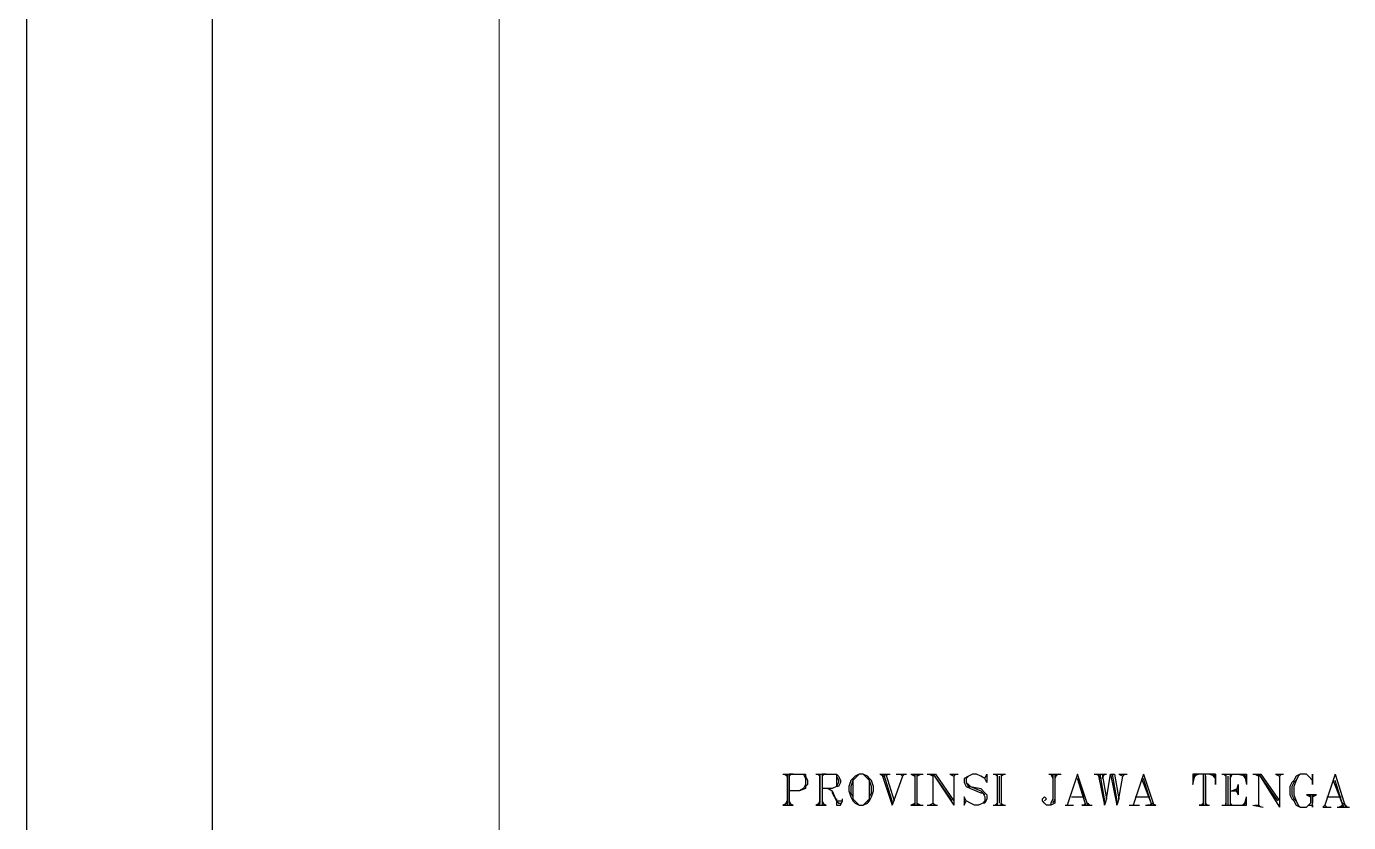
# Model space of a CAD drawing. Header units: millimetres. Extents: x 658 to 813, y 806 to 883.
# Drawn here: x 782.331 to 784.281, y 864.927 to 866.102 of the extents above; entities that cross this region are included whole.
import ezdxf

# ---------------------------------------------------------------- set-up
doc = ezdxf.new("R2010")
doc.units = ezdxf.units.MM
doc.header["$LTSCALE"] = 0.1
doc.layers.add('arsir', color=14, linetype='Continuous', lineweight=0)
doc.layers.add('new', color=255, linetype='Continuous')
doc.layers.add('TEXT', color=8, linetype='Continuous')

# ---------------------------------------------------------------- blocks, each defined once
blk = doc.blocks.new('LOKASI')
blk.add_lwpolyline([(20620.645, 3407.9194), (20678.101, 3407.9194), (20678.101, 3448.549), (20620.645, 3448.549)], close=True)
at = {"color": 7}
blk.add_lwpolyline([(20621.1598, 3448.0134), (20677.5862, 3448.0134), (20677.5862, 3408.455), (20621.1598, 3408.455)], close=True, dxfattribs=at)

msp = doc.modelspace()

# ---------------------------------------------------------------- linework, layer by layer
at = {"layer": 'arsir', "color": 7}
msp.add_lwpolyline([(783.0282, 861.6874), (790.1692, 861.6874), (790.1692, 867.6233), (783.0282, 867.6233)], close=True, dxfattribs=at)
at = {"layer": 'TEXT', "color": 7}
for points in [[(783.4469, 864.9986), (783.4712, 864.9986), (783.4803, 864.9986), (783.4803, 864.9956), (783.4834, 864.9895), (783.4834, 864.9834), (783.4803, 864.9804), (783.4803, 864.9773), (783.4712, 864.9743), (783.456, 864.9743)], [(783.4469, 864.9986), (783.453, 864.9986)], [(783.4499, 864.9986), (783.453, 864.9956)], [(783.453, 864.9986), (783.453, 864.953)], [(783.456, 864.9561), (783.456, 864.9986), (783.456, 864.953)], [(783.459, 864.9986), (783.456, 864.9956)], [(783.4621, 864.9986), (783.456, 864.9986)], [(783.4712, 864.9986), (783.4773, 864.9986), (783.4803, 864.9925), (783.4803, 864.9834), (783.4773, 864.9773), (783.4712, 864.9743)], [(783.4803, 864.9956), (783.4803, 864.9895), (783.4803, 864.9834), (783.4803, 864.9804)], [(783.4955, 864.9986), (783.5198, 864.9986), (783.5259, 864.9986), (783.529, 864.9956), (783.532, 864.9895), (783.532, 864.9865), (783.529, 864.9804), (783.5259, 864.9804), (783.5198, 864.9773), (783.5046, 864.9773)], [(783.4955, 864.9986), (783.5016, 864.9986)], [(783.4986, 864.9986), (783.5016, 864.9956)], [(783.5016, 864.953), (783.5016, 864.9986), (783.5016, 864.9561)], [(783.5046, 864.9986), (783.5046, 864.953)], [(783.5077, 864.9986), (783.5046, 864.9956)], [(783.5107, 864.9986), (783.5046, 864.9986)], [(783.5198, 864.9986), (783.5259, 864.9986), (783.5259, 864.9925), (783.5259, 864.9834), (783.5259, 864.9804), (783.5198, 864.9773)], [(783.5259, 864.9956), (783.529, 864.9895), (783.529, 864.9865), (783.5259, 864.9804)], [(783.5594, 864.9986), (783.5533, 864.9956), (783.5502, 864.9925), (783.5472, 864.9895), (783.5442, 864.9804), (783.5442, 864.9743), (783.5472, 864.9652), (783.5502, 864.9591), (783.5533, 864.9561), (783.5594, 864.953), (783.5654, 864.953), (783.5715, 864.9561), (783.5746, 864.9591), (783.5776, 864.9652), (783.5806, 864.9743), (783.5806, 864.9804), (783.5776, 864.9895), (783.5746, 864.9925), (783.5715, 864.9956), (783.5654, 864.9986), (783.5594, 864.9986)], [(783.5502, 864.9925), (783.5502, 864.9895), (783.5472, 864.9804), (783.5472, 864.9713), (783.5502, 864.9652), (783.5502, 864.9591)], [(783.5594, 864.9986), (783.5563, 864.9956), (783.5502, 864.9895), (783.5502, 864.9804), (783.5502, 864.9713), (783.5502, 864.9621), (783.5563, 864.9561), (783.5594, 864.953)], [(783.5654, 864.953), (783.5685, 864.9561), (783.5746, 864.9621), (783.5746, 864.9713), (783.5746, 864.9804), (783.5746, 864.9895), (783.5685, 864.9956), (783.5654, 864.9986)], [(783.5746, 864.9591), (783.5746, 864.9652), (783.5776, 864.9713), (783.5776, 864.9804), (783.5746, 864.9895), (783.5746, 864.9925)], [(783.5898, 864.9986), (783.605, 864.9986)], [(783.5898, 864.9986), (783.5958, 864.9956)], [(783.5928, 864.9986), (783.608, 864.953), (783.608, 864.9591), (783.5958, 864.9986)], [(783.5989, 864.9986), (783.611, 864.9591)], [(783.5989, 864.9986), (783.5989, 864.9956), (783.6019, 864.9986)], [(783.6232, 864.9956), (783.608, 864.953)], [(783.6141, 864.9986), (783.6293, 864.9986)], [(783.6202, 864.9986), (783.6232, 864.9956), (783.6262, 864.9986)], [(783.6354, 864.9986), (783.6536, 864.9986)], [(783.6354, 864.9986), (783.6414, 864.9956), (783.6384, 864.9986)], [(783.6414, 864.9986), (783.6414, 864.953)], [(783.6445, 864.9986), (783.6445, 864.953)], [(783.6475, 864.9986), (783.6445, 864.9956), (783.6506, 864.9986)], [(783.6445, 864.9956), (783.6445, 864.9561)], [(783.6597, 864.9986), (783.6718, 864.9986)], [(783.6627, 864.9986), (783.6688, 864.9956)], [(783.6688, 864.9561), (783.6688, 864.9986), (783.6992, 864.953)], [(783.6688, 864.9986), (783.6962, 864.9591)], [(783.6718, 864.9986), (783.6992, 864.9591)], [(783.6931, 864.9986), (783.7053, 864.9986)], [(783.6931, 864.9986), (783.6992, 864.9956), (783.7022, 864.9986)], [(783.6992, 864.9956), (783.6992, 864.953)], [(783.7448, 864.9925), (783.7478, 864.9986), (783.7478, 864.9865), (783.7448, 864.9925), (783.7387, 864.9956), (783.7326, 864.9986), (783.7266, 864.9986), (783.7205, 864.9956), (783.7144, 864.9925), (783.7144, 864.9865), (783.7174, 864.9804), (783.7235, 864.9773), (783.7387, 864.9713), (783.7418, 864.9713), (783.7448, 864.9652), (783.7448, 864.9591), (783.7418, 864.9561)], [(783.7205, 864.9956), (783.7174, 864.9925), (783.7174, 864.9865), (783.7205, 864.9834), (783.7235, 864.9804), (783.7387, 864.9773), (783.7448, 864.9713), (783.7478, 864.9682), (783.7478, 864.9621), (783.7448, 864.9561), (783.7418, 864.9561), (783.7357, 864.953), (783.7296, 864.953), (783.7235, 864.9561), (783.7174, 864.9591), (783.7144, 864.9652), (783.7144, 864.953), (783.7174, 864.9591)], [(783.7174, 864.9865), (783.7205, 864.9804), (783.7235, 864.9804), (783.7387, 864.9743), (783.7418, 864.9713), (783.7448, 864.9682)], [(783.757, 864.9986), (783.7752, 864.9986)], [(783.76, 864.9986), (783.763, 864.9956), (783.763, 864.9986)], [(783.763, 864.9986), (783.763, 864.953)], [(783.7661, 864.9956), (783.7661, 864.9561)], [(783.7691, 864.9986), (783.7691, 864.953)], [(783.7691, 864.9986), (783.7691, 864.9956), (783.7722, 864.9986)], [(783.8482, 864.9986), (783.8482, 864.9621), (783.8482, 864.9561), (783.8421, 864.953), (783.836, 864.953), (783.833, 864.9561), (783.8299, 864.9591), (783.8299, 864.9621), (783.833, 864.9652), (783.836, 864.9621), (783.833, 864.9591)], [(783.839, 864.9986), (783.8573, 864.9986)], [(783.8451, 864.9986), (783.8451, 864.9621), (783.8421, 864.9561), (783.8421, 864.953)], [(783.8451, 864.9956), (783.8421, 864.9986), (783.8451, 864.9925)], [(783.8482, 864.9956), (783.8482, 864.9621), (783.8451, 864.9561)], [(783.8512, 864.9986), (783.8482, 864.9925)], [(783.8542, 864.9986), (783.8482, 864.9956)], [(783.8938, 864.953), (783.8816, 864.9925), (783.8968, 864.953), (783.8816, 864.9986), (783.8664, 864.953)], [(783.9059, 864.9986), (783.9242, 864.9986)], [(783.909, 864.9986), (783.915, 864.9956)], [(783.912, 864.9986), (783.9211, 864.953), (783.9211, 864.9621), (783.915, 864.9986)], [(783.912, 864.9986), (783.915, 864.9925)], [(783.9181, 864.9986), (783.9242, 864.9621), (783.9302, 864.9986)], [(783.9181, 864.9925), (783.9211, 864.9986), (783.9181, 864.9956)], [(783.9302, 864.9986), (783.9394, 864.953), (783.9394, 864.9621), (783.9333, 864.9986)], [(783.9302, 864.9986), (783.9363, 864.9986)], [(783.9363, 864.9986), (783.9424, 864.9621), (783.9485, 864.9956)], [(783.9424, 864.9986), (783.9546, 864.9986)], [(783.9424, 864.9986), (783.9485, 864.9956), (783.9515, 864.9986)], [(783.9789, 864.9986), (783.9637, 864.953)], [(783.9758, 864.9925), (783.991, 864.953), (783.9789, 864.9925)], [(783.9789, 864.9986), (783.9941, 864.953)], [(784.0518, 864.9986), (784.0518, 864.9834)], [(784.0853, 864.9834), (784.0853, 864.9986), (784.0518, 864.9986)], [(784.0518, 864.9834), (784.0549, 864.9986), (784.0518, 864.9925), (784.0579, 864.9986)], [(784.061, 864.9986), (784.0518, 864.9956)], [(784.067, 864.9986), (784.067, 864.953)], [(784.0701, 864.9956), (784.0701, 864.953), (784.0701, 864.9986)], [(784.0762, 864.9986), (784.0853, 864.9956)], [(784.0792, 864.9986), (784.0853, 864.9925), (784.0822, 864.9986)], [(784.0853, 864.9986), (784.0853, 864.9834)], [(784.0944, 864.9986), (784.1309, 864.9986), (784.1309, 864.9834)], [(784.0974, 864.9986), (784.1005, 864.9956)], [(784.1005, 864.9986), (784.1005, 864.953)], [(784.1005, 864.9986), (784.1005, 864.9925)], [(784.1035, 864.9956), (784.1035, 864.953)], [(784.1066, 864.9986), (784.1066, 864.953)], [(784.1066, 864.9925), (784.1096, 864.9986), (784.1066, 864.9956)], [(784.1187, 864.9834), (784.1157, 864.9743), (784.1187, 864.9682)], [(784.1187, 864.9986), (784.1309, 864.9956)], [(784.1187, 864.9834), (784.1187, 864.9682)], [(784.1309, 864.9925), (784.1248, 864.9986), (784.1309, 864.9895)], [(784.1278, 864.9986), (784.1309, 864.9834)], [(784.14, 864.9986), (784.1522, 864.9986)], [(784.143, 864.9986), (784.1491, 864.9956)], [(784.1491, 864.953), (784.1491, 864.9986), (784.1795, 864.95)], [(784.1491, 864.9986), (784.1765, 864.9591)], [(784.1522, 864.9986), (784.1795, 864.9591)], [(784.1734, 864.9986), (784.1856, 864.9986)], [(784.1734, 864.9986), (784.1795, 864.9956), (784.1826, 864.9986)], [(784.1795, 864.9956), (784.1795, 864.95)], [(784.2282, 864.9895), (784.2282, 864.9986), (784.2282, 864.9834), (784.2282, 864.9895), (784.2221, 864.9956), (784.2191, 864.9986), (784.2099, 864.9986), (784.2039, 864.9956), (784.2008, 864.9895), (784.1978, 864.9865), (784.1947, 864.9804), (784.1947, 864.9682), (784.1978, 864.9621), (784.2008, 864.9591), (784.2039, 864.953), (784.2099, 864.95), (784.2191, 864.95), (784.2221, 864.953), (784.2282, 864.953), (784.2282, 864.95), (784.2282, 864.9682)], [(784.2039, 864.9895), (784.2008, 864.9865), (784.1978, 864.9804), (784.1978, 864.9682), (784.2008, 864.9621), (784.2039, 864.9591)], [(784.2099, 864.9986), (784.2069, 864.9956), (784.2039, 864.9895), (784.2008, 864.9804), (784.2008, 864.9682), (784.2039, 864.9591), (784.2069, 864.953), (784.2099, 864.95)], [(784.2616, 864.9986), (784.2464, 864.953)], [(784.2586, 864.9895), (784.2738, 864.95), (784.2616, 864.9895)], [(784.2616, 864.9986), (784.2768, 864.95)], [(783.5138, 864.9773), (783.5198, 864.9743), (783.5198, 864.9713), (783.5259, 864.9591), (783.5259, 864.953), (783.532, 864.953), (783.535, 864.9591), (783.535, 864.9621)], [(783.5198, 864.9743), (783.5259, 864.9591), (783.529, 864.9591), (783.532, 864.9591), (783.535, 864.9591)], [(783.5259, 864.9621), (783.5259, 864.9591), (783.529, 864.9561), (783.532, 864.9561)], [(783.8725, 864.9652), (783.8907, 864.9652)], [(783.9242, 864.9621), (783.9211, 864.953)], [(783.9424, 864.9621), (783.9394, 864.953)], [(783.9667, 864.9652), (783.988, 864.9652)], [(784.0944, 864.953), (784.1309, 864.953), (784.1309, 864.9652)], [(784.1066, 864.9743), (784.1187, 864.9743)], [(784.1187, 864.9773), (784.1096, 864.9743), (784.1187, 864.9743)], [(784.1187, 864.9804), (784.1157, 864.9743), (784.1187, 864.9713)], [(784.1278, 864.953), (784.1309, 864.9652)], [(784.2312, 864.9682), (784.2282, 864.9652), (784.2343, 864.9682), (784.2191, 864.9682), (784.2251, 864.9652), (784.2221, 864.9682)], [(784.2251, 864.9682), (784.2251, 864.9561), (784.2221, 864.953)], [(784.2282, 864.9652), (784.2282, 864.9561)], [(784.2495, 864.9652), (784.2707, 864.9652)], [(783.453, 864.9561), (783.4469, 864.953)], [(783.4469, 864.953), (783.4621, 864.953)], [(783.453, 864.9591), (783.4499, 864.953)], [(783.456, 864.9591), (783.459, 864.953)], [(783.456, 864.9561), (783.4621, 864.953)], [(783.5016, 864.9561), (783.4955, 864.953)], [(783.4955, 864.953), (783.5107, 864.953)], [(783.5016, 864.9591), (783.4986, 864.953)], [(783.5046, 864.9591), (783.5077, 864.953)], [(783.5046, 864.9561), (783.5107, 864.953)], [(783.6354, 864.953), (783.6414, 864.9561), (783.6384, 864.953)], [(783.6354, 864.953), (783.6536, 864.953)], [(783.6475, 864.953), (783.6445, 864.9561), (783.6506, 864.953)], [(783.6597, 864.953), (783.6749, 864.953)], [(783.6627, 864.953), (783.6688, 864.9561), (783.6718, 864.953)], [(783.757, 864.953), (783.7752, 864.953)], [(783.76, 864.953), (783.763, 864.9561), (783.763, 864.953)], [(783.7691, 864.953), (783.7691, 864.9561), (783.7722, 864.953)], [(783.8634, 864.953), (783.8755, 864.953)], [(783.8634, 864.953), (783.8664, 864.953), (783.8725, 864.953)], [(783.8877, 864.953), (783.9029, 864.953)], [(783.8938, 864.953), (783.8877, 864.953)], [(783.8938, 864.9561), (783.8907, 864.953)], [(783.8968, 864.9561), (783.8998, 864.953)], [(783.9576, 864.953), (783.9728, 864.953)], [(783.9606, 864.953), (783.9637, 864.953), (783.9667, 864.953)], [(783.9819, 864.953), (783.9971, 864.953)], [(783.991, 864.953), (783.985, 864.953)], [(783.988, 864.953), (783.991, 864.9561), (783.9971, 864.953)], [(784.061, 864.953), (784.0762, 864.953)], [(784.067, 864.953), (784.061, 864.953)], [(784.067, 864.9561), (784.064, 864.953)], [(784.0701, 864.9561), (784.0731, 864.953)], [(784.0701, 864.953), (784.0762, 864.953)], [(784.0974, 864.953), (784.1005, 864.953), (784.1005, 864.9561)], [(784.1066, 864.9561), (784.1096, 864.953), (784.1066, 864.953)], [(784.1187, 864.953), (784.1309, 864.953)], [(784.1309, 864.9561), (784.1248, 864.953), (784.1309, 864.9591)], [(784.14, 864.953), (784.1552, 864.95)], [(784.143, 864.953), (784.1491, 864.953), (784.1522, 864.95)], [(784.2434, 864.95), (784.2464, 864.953), (784.2495, 864.95)], [(784.2434, 864.95), (784.2555, 864.95)], [(784.2647, 864.95), (784.2829, 864.95)], [(784.2738, 864.953), (784.2677, 864.95)], [(784.2707, 864.95), (784.2738, 864.9561), (784.2799, 864.95)]]:
    msp.add_lwpolyline(points, dxfattribs=at)

# ---------------------------------------------------------------- block references
at = {"layer": 'new', "color": 7, "xscale": 0.5329260926819188, "yscale": 0.5329260926819188, "zscale": 0.5329260926818719}
msp.add_blockref('LOKASI', (-10206.9488, -967.1635), dxfattribs=at)

doc.saveas('drawing.dxf')
